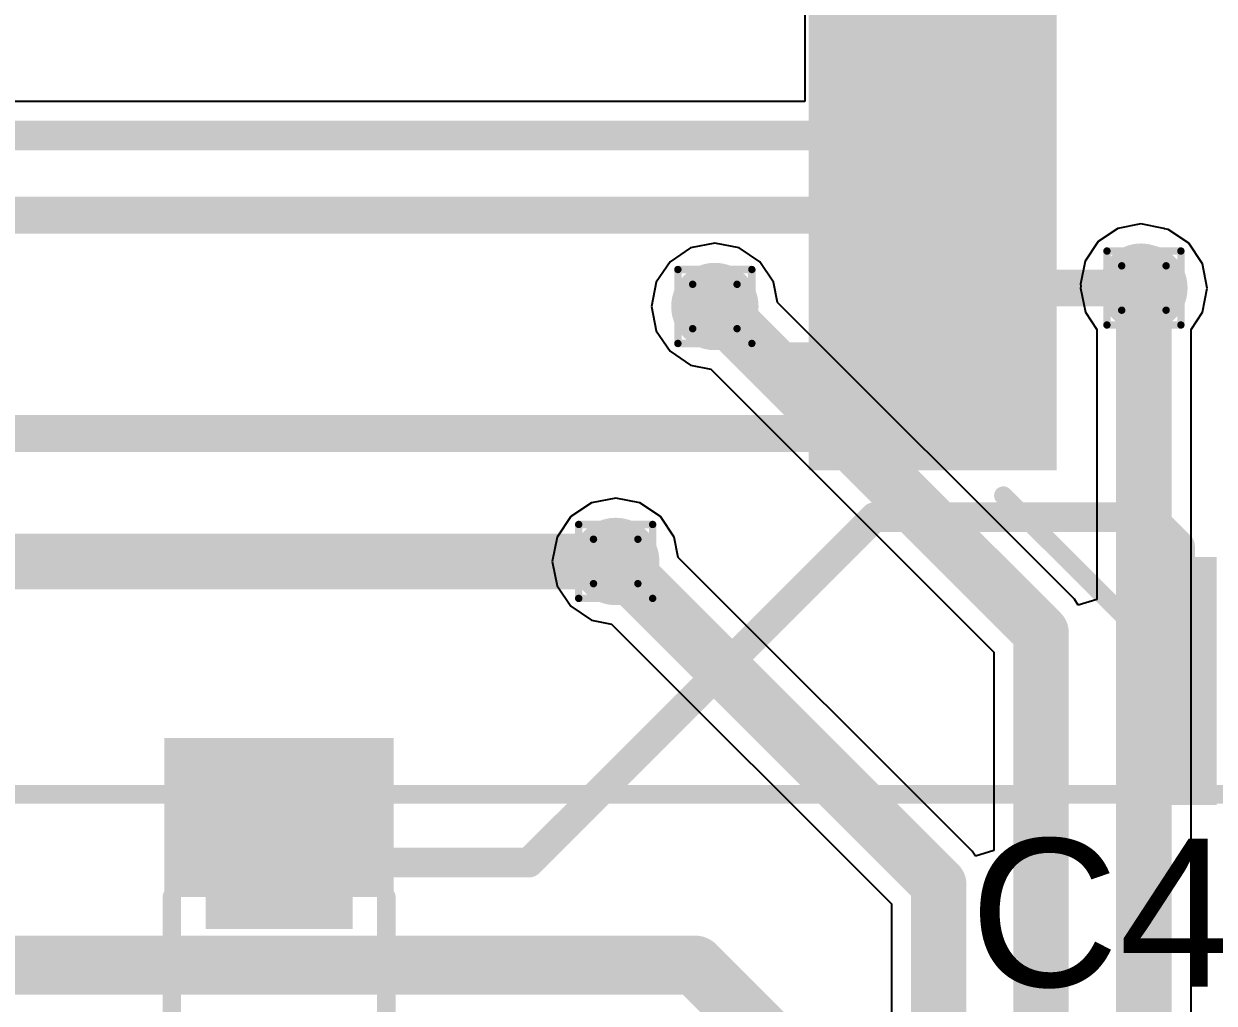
# Model space of a CAD drawing. Header units: inches. Extents: x -0.3 to 9.9, y -0.4 to 5.
# Drawn here: x 2.432 to 2.7538, y 0.9035 to 1.1684 of the extents above; entities that cross this region are included whole.
import ezdxf

# ---------------------------------------------------------------- set-up
doc = ezdxf.new("R2010")
doc.units = ezdxf.units.IN
doc.header["$MEASUREMENT"] = 0
for name, color, linetype in [('Bottom Layer', 5, 'Continuous'), ('Bottom Solder', 6, 'Continuous'), ('Drill Drawing', 1, 'Continuous'), ('Top Layer', 1, 'Continuous'), ('Top Overlay', 2, 'Continuous'), ('Top Paste', 8, 'Continuous'), ('Top Solder', 216, 'Continuous'), ('Via Holes', 16, 'Continuous')]:
    doc.layers.add(name, color=color, linetype=linetype)
doc.styles.add('Arial', font='', dxfattribs={"height": 0.2})
doc.styles.get('Arial').set_extended_font_data('Arial')

# ---------------------------------------------------------------- blocks, each defined once
blk = doc.blocks.new('OLED_0_96________2C_12')
at = {"layer": 'Top Overlay'}
blk.add_lwpolyline([(-0.539, -1.036, 0.005, 0.005, 0), (0.539, -1.036, 0.005, 0.005, 0)], format="xyseb", dxfattribs=at)
blk = doc.blocks.new('TQFP_100_14_14__49')
at = {"layer": 'Top Layer'}
for points in [[(0.24213, 0.33268), (0.24213, 0.27362), (0.23031, 0.27362), (0.23031, 0.33268)], [(0.27362, 0.24213), (0.33268, 0.24213), (0.33268, 0.23032), (0.27362, 0.23032)], [(0.27362, 0.22244), (0.33268, 0.22244), (0.33268, 0.21063), (0.27362, 0.21063)], [(0.27362, 0.20276), (0.33268, 0.20276), (0.33268, 0.19094), (0.27362, 0.19094)], [(0.27362, 0.18307), (0.33268, 0.18307), (0.33268, 0.17126), (0.27362, 0.17126)], [(0.27362, 0.16339), (0.33268, 0.16339), (0.33268, 0.15157), (0.27362, 0.15157)], [(0.27362, 0.1437), (0.33268, 0.1437), (0.33268, 0.13189), (0.27362, 0.13189)]]:
    blk.add_hatch(color=1, dxfattribs=at).paths.add_polyline_path(points)
at = {"layer": 'Top Paste'}
for points in [[(0.24213, 0.33268), (0.24213, 0.27362), (0.23031, 0.27362), (0.23031, 0.33268)], [(0.27362, 0.24213), (0.33268, 0.24213), (0.33268, 0.23032), (0.27362, 0.23032)], [(0.27362, 0.22244), (0.33268, 0.22244), (0.33268, 0.21063), (0.27362, 0.21063)], [(0.27362, 0.20276), (0.33268, 0.20276), (0.33268, 0.19094), (0.27362, 0.19094)], [(0.27362, 0.18307), (0.33268, 0.18307), (0.33268, 0.17126), (0.27362, 0.17126)], [(0.27362, 0.16339), (0.33268, 0.16339), (0.33268, 0.15157), (0.27362, 0.15157)], [(0.27362, 0.1437), (0.33268, 0.1437), (0.33268, 0.13189), (0.27362, 0.13189)]]:
    blk.add_hatch(color=8, dxfattribs=at).paths.add_polyline_path(points)
at = {"layer": 'Top Solder'}
for points in [[(0.24613, 0.33668), (0.24613, 0.26962), (0.22631, 0.26962), (0.22631, 0.33668)], [(0.26962, 0.24613), (0.33668, 0.24613), (0.33668, 0.22632), (0.26962, 0.22632)], [(0.26962, 0.22644), (0.33668, 0.22644), (0.33668, 0.20663), (0.26962, 0.20663)], [(0.26962, 0.20676), (0.33668, 0.20676), (0.33668, 0.18694), (0.26962, 0.18694)], [(0.26962, 0.18707), (0.33668, 0.18707), (0.33668, 0.16726), (0.26962, 0.16726)], [(0.26962, 0.16739), (0.33668, 0.16739), (0.33668, 0.14757), (0.26962, 0.14757)], [(0.26962, 0.1477), (0.33668, 0.1477), (0.33668, 0.12789), (0.26962, 0.12789)], [(0.26962, 0.12802), (0.33668, 0.12802), (0.33668, 0.1082), (0.26962, 0.1082)]]:
    blk.add_hatch(color=216, dxfattribs=at).paths.add_polyline_path(points)
at = {"layer": 'Top Overlay'}
blk.add_lwpolyline([(0.284, 0.253, 0.005, 0.005, 0), (0.25, 0.287, 0.005, 0.005, 0)], format="xyseb", dxfattribs=at)
for points in [[(0.24875, 0.287, 0.0025, 0.0025, 1), (0.25125, 0.287, 0.0025, 0.0025, 1)], [(0.28275, 0.253, 0.0025, 0.0025, 1), (0.28525, 0.253, 0.0025, 0.0025, 1)]]:
    blk.add_lwpolyline(points, format="xyseb", close=True, dxfattribs=at)
blk = doc.blocks.new('SOD_323_160')
at = {"layer": 'Top Layer'}
for points in [[(-0.02953, -0.01772), (-0.06102, -0.01772), (-0.06102, 0.01772), (-0.02953, 0.01772)], [(0.06102, -0.01772), (0.02953, -0.01772), (0.02953, 0.01772), (0.06102, 0.01772)]]:
    blk.add_hatch(color=1, dxfattribs=at).paths.add_polyline_path(points)
at = {"layer": 'Top Overlay'}
for points in [[(-0.079, 0.019), (-0.036, 0.019), (-0.036, 0.031), (-0.079, 0.031)], [(-0.079, -0.02), (-0.062, -0.02), (-0.062, 0.02), (-0.079, 0.02)], [(-0.079, -0.031), (-0.036, -0.031), (-0.036, -0.019), (-0.079, -0.019)]]:
    blk.add_hatch(color=2, dxfattribs=at).paths.add_polyline_path(points)
at = {"layer": 'Top Paste'}
for points in [[(-0.02953, -0.01772), (-0.06102, -0.01772), (-0.06102, 0.01772), (-0.02953, 0.01772)], [(0.06102, -0.01772), (0.02953, -0.01772), (0.02953, 0.01772), (0.06102, 0.01772)]]:
    blk.add_hatch(color=8, dxfattribs=at).paths.add_polyline_path(points)
at = {"layer": 'Top Solder'}
for points in [[(-0.02736, -0.01988), (-0.06319, -0.01988), (-0.06319, 0.01988), (-0.02736, 0.01988)], [(0.06319, -0.01988), (0.02736, -0.01988), (0.02736, 0.01988), (0.06319, 0.01988)]]:
    blk.add_hatch(color=216, dxfattribs=at).paths.add_polyline_path(points)
at = {"layer": 'Top Overlay'}
for points in [[(0.037, 0.029, 0.005, 0.005, 0), (-0.036, 0.029, 0.005, 0.005, 0)], [(0.037, 0.022, 0.005, 0.005, 0), (0.037, 0.029, 0.005, 0.005, 0)], [(0.037, -0.029, 0.005, 0.005, 0), (0.037, -0.022, 0.005, 0.005, 0)], [(0.037, -0.029, 0.005, 0.005, 0), (-0.036, -0.029, 0.005, 0.005, 0)]]:
    blk.add_lwpolyline(points, format="xyseb", dxfattribs=at)
for points in [[(-0.03725, 0.029, 0.0025, 0.0025, 1), (-0.03475, 0.029, 0.0025, 0.0025, 1)], [(0.03575, 0.029, 0.0025, 0.0025, 1), (0.03825, 0.029, 0.0025, 0.0025, 1)], [(0.03575, 0.029, 0.0025, 0.0025, 1), (0.03825, 0.029, 0.0025, 0.0025, 1)], [(0.03575, 0.022, 0.0025, 0.0025, 1), (0.03825, 0.022, 0.0025, 0.0025, 1)], [(0.03575, -0.022, 0.0025, 0.0025, 1), (0.03825, -0.022, 0.0025, 0.0025, 1)], [(-0.03725, -0.029, 0.0025, 0.0025, 1), (-0.03475, -0.029, 0.0025, 0.0025, 1)], [(0.03575, -0.029, 0.0025, 0.0025, 1), (0.03825, -0.029, 0.0025, 0.0025, 1)], [(0.03575, -0.029, 0.0025, 0.0025, 1), (0.03825, -0.029, 0.0025, 0.0025, 1)]]:
    blk.add_lwpolyline(points, format="xyseb", close=True, dxfattribs=at)

msp = doc.modelspace()

# ---------------------------------------------------------------- hatches: boundary and pattern name
at = {"layer": 'Bottom Layer'}
h = msp.add_hatch(color=5, dxfattribs=at)
edge = h.paths.add_edge_path()
edge.add_arc((2.73482, 1.09695), 0.01181, 0, 360)
h = msp.add_hatch(color=5, dxfattribs=at)
edge = h.paths.add_edge_path()
edge.add_arc((2.61882, 1.09195), 0.01181, 0, 360)
h = msp.add_hatch(color=5, dxfattribs=at)
edge = h.paths.add_edge_path()
edge.add_arc((2.592, 1.023), 0.01181, 0, 360)
at = {"layer": 'Bottom Solder'}
h = msp.add_hatch(color=6, dxfattribs=at)
edge = h.paths.add_edge_path()
edge.add_arc((2.73482, 1.09695), 0.00591, 0, 360)
h = msp.add_hatch(color=6, dxfattribs=at)
edge = h.paths.add_edge_path()
edge.add_arc((2.61882, 1.09195), 0.00591, 0, 360)
h = msp.add_hatch(color=6, dxfattribs=at)
edge = h.paths.add_edge_path()
edge.add_arc((2.592, 1.023), 0.00591, 0, 360)
at = {"layer": 'Top Layer'}
h = msp.add_hatch(color=1, dxfattribs=at)
edge = h.paths.add_edge_path()
edge.add_arc((2.73482, 1.09695), 0.01181, 0, 360)
h = msp.add_hatch(color=1, dxfattribs=at)
edge = h.paths.add_edge_path()
edge.add_arc((2.61882, 1.09195), 0.01181, 0, 360)
h = msp.add_hatch(color=1, dxfattribs=at)
edge = h.paths.add_edge_path()
edge.add_arc((2.592, 1.023), 0.01181, 0, 360)
at = {"layer": 'Top Solder'}
h = msp.add_hatch(color=216, dxfattribs=at)
edge = h.paths.add_edge_path()
edge.add_arc((2.73482, 1.09695), 0.00591, 0, 360)
h = msp.add_hatch(color=216, dxfattribs=at)
edge = h.paths.add_edge_path()
edge.add_arc((2.61882, 1.09195), 0.00591, 0, 360)
h = msp.add_hatch(color=216, dxfattribs=at)
edge = h.paths.add_edge_path()
edge.add_arc((2.592, 1.023), 0.00591, 0, 360)
at = {"layer": 'Via Holes'}
h = msp.add_hatch(color=7, dxfattribs=at)
edge = h.paths.add_edge_path()
edge.add_arc((2.73482, 1.09695), 0.00591, 0, 360)
h = msp.add_hatch(color=7, dxfattribs=at)
edge = h.paths.add_edge_path()
edge.add_arc((2.61882, 1.09195), 0.00591, 0, 360)
h = msp.add_hatch(color=7, dxfattribs=at)
edge = h.paths.add_edge_path()
edge.add_arc((2.592, 1.023), 0.00591, 0, 360)

# ---------------------------------------------------------------- linework, layer by layer
at = {"layer": 'Bottom Layer'}
for p, q in [((2.734, 1.11431), (2.72776, 1.11307)), ((2.74024, 1.11307), (2.734, 1.11431)), ((2.72776, 1.11307), (2.72246, 1.10954)), ((2.74037, 1.11298), (2.74024, 1.11307)), ((2.74138, 1.11278), (2.74037, 1.11298)), ((2.74694, 1.10907), (2.74138, 1.11278)), ((2.61226, 1.10778), (2.6067, 1.10407)), ((2.61882, 1.10909), (2.61226, 1.10778)), ((2.62538, 1.10778), (2.61882, 1.10909)), ((2.63094, 1.10407), (2.62538, 1.10778)), ((2.72246, 1.10954), (2.71893, 1.10424)), ((2.75066, 1.10351), (2.74694, 1.10907)), ((2.6067, 1.10407), (2.60299, 1.09851)), ((2.63466, 1.09851), (2.63094, 1.10407)), ((2.71893, 1.10424), (2.71769, 1.098)), ((2.75196, 1.09695), (2.75066, 1.10351)), ((2.60299, 1.09851), (2.60168, 1.09195)), ((2.63574, 1.09305), (2.63466, 1.09851)), ((2.71769, 1.098), (2.71779, 1.09749)), ((2.71779, 1.09749), (2.71768, 1.09695)), ((2.71768, 1.09695), (2.71899, 1.09039)), ((2.75066, 1.09039), (2.75196, 1.09695)), ((2.60168, 1.09195), (2.60299, 1.08539)), ((2.71601, 1.01278), (2.63574, 1.09305)), ((2.71899, 1.09039), (2.72208, 1.08576)), ((2.74757, 1.08576), (2.75066, 1.09039)), ((2.60299, 1.08539), (2.6067, 1.07983)), ((2.72208, 1.08576), (2.72208, 1.01271)), ((2.74757, 0.75546), (2.74757, 1.08576)), ((2.6067, 1.07983), (2.61226, 1.07611)), ((2.61226, 1.07611), (2.61772, 1.07503)), ((2.61772, 1.07503), (2.69426, 0.99849)), ((2.592, 1.04014), (2.58544, 1.03884)), ((2.59856, 1.03884), (2.592, 1.04014)), ((2.58544, 1.03884), (2.57988, 1.03512)), ((2.60412, 1.03512), (2.59856, 1.03884)), ((2.57988, 1.03512), (2.57616, 1.02956)), ((2.60784, 1.02956), (2.60412, 1.03512)), ((2.57616, 1.02956), (2.57486, 1.023)), ((2.60892, 1.0241), (2.60784, 1.02956)), ((2.68835, 0.94468), (2.60892, 1.0241)), ((2.57486, 1.023), (2.57616, 1.01644)), ((2.57616, 1.01644), (2.57988, 1.01088)), ((2.57988, 1.01088), (2.58544, 1.00716)), ((2.71708, 1.01119), (2.71601, 1.01278)), ((2.72208, 1.01271), (2.71708, 1.01119)), ((2.58544, 1.00716), (2.5909, 1.00608)), ((2.5909, 1.00608), (2.66659, 0.93038)), ((2.69426, 0.99849), (2.69426, 0.94484)), ((2.68926, 0.94332), (2.68835, 0.94468)), ((2.69426, 0.94484), (2.68926, 0.94332)), ((2.66659, 0.93038), (2.66659, 0.90063))]:
    msp.add_line(p, q, dxfattribs=at)
for points in [[(2.734, 1.098, 0.022, 0.022, 0), (2.73482, 1.09718, 0.022, 0.022, 0)], [(2.73482, 1.09695, 0.022, 0.022, 0), (2.73482, 1.09718, 0.022, 0.022, 0)], [(2.73482, 0.75018, 0.015, 0.015, 0), (2.73482, 1.09695, 0.015, 0.015, 0)], [(2.61882, 1.09195, 0.015, 0.015, 0), (2.707, 1.00377, 0.015, 0.015, 0)], [(2.592, 1.023, 0.015, 0.015, 0), (2.67934, 0.93566, 0.015, 0.015, 0)], [(2.707, 0.465, 0.015, 0.015, 0), (2.707, 1.002, 0.015, 0.015, 0)], [(2.67934, 0.88945, 0.015, 0.015, 0), (2.67934, 0.93566, 0.015, 0.015, 0)]]:
    msp.add_lwpolyline(points, format="xyseb", dxfattribs=at)
for points in [[(2.7285, 1.098, 0.011, 0.011, 1), (2.7395, 1.098, 0.011, 0.011, 1)], [(2.72932, 1.09718, 0.011, 0.011, 1), (2.74032, 1.09718, 0.011, 0.011, 1)], [(2.72932, 1.09718, 0.011, 0.011, 1), (2.74032, 1.09718, 0.011, 0.011, 1)], [(2.72932, 1.09695, 0.011, 0.011, 1), (2.74032, 1.09695, 0.011, 0.011, 1)], [(2.73107, 1.09695, 0.0075, 0.0075, 1), (2.73857, 1.09695, 0.0075, 0.0075, 1)], [(2.61507, 1.09195, 0.0075, 0.0075, 1), (2.62257, 1.09195, 0.0075, 0.0075, 1)], [(2.58825, 1.023, 0.0075, 0.0075, 1), (2.59575, 1.023, 0.0075, 0.0075, 1)], [(2.70325, 1.00377, 0.0075, 0.0075, 1), (2.71075, 1.00377, 0.0075, 0.0075, 1)], [(2.70325, 1.002, 0.0075, 0.0075, 1), (2.71075, 1.002, 0.0075, 0.0075, 1)], [(2.67559, 0.93566, 0.0075, 0.0075, 1), (2.68309, 0.93566, 0.0075, 0.0075, 1)], [(2.67559, 0.93566, 0.0075, 0.0075, 1), (2.68309, 0.93566, 0.0075, 0.0075, 1)]]:
    msp.add_lwpolyline(points, format="xyseb", close=True, dxfattribs=at)
at = {"layer": 'Drill Drawing'}
for points in [[(2.72482, 1.10695, 0.002, 0.002, 0), (2.74482, 1.10695, 0.002, 0.002, 0)], [(2.72482, 1.08695, 0.002, 0.002, 0), (2.72482, 1.10695, 0.002, 0.002, 0)], [(2.74482, 1.08695, 0.002, 0.002, 0), (2.74482, 1.10695, 0.002, 0.002, 0)], [(2.60882, 1.10195, 0.002, 0.002, 0), (2.62882, 1.10195, 0.002, 0.002, 0)], [(2.60882, 1.08195, 0.002, 0.002, 0), (2.60882, 1.10195, 0.002, 0.002, 0)], [(2.62882, 1.08195, 0.002, 0.002, 0), (2.62882, 1.10195, 0.002, 0.002, 0)], [(2.72882, 1.10295, 0.002, 0.002, 0), (2.74082, 1.10295, 0.002, 0.002, 0)], [(2.72882, 1.09095, 0.002, 0.002, 0), (2.72882, 1.10295, 0.002, 0.002, 0)], [(2.74082, 1.09095, 0.002, 0.002, 0), (2.74082, 1.10295, 0.002, 0.002, 0)], [(2.61282, 1.09795, 0.002, 0.002, 0), (2.62482, 1.09795, 0.002, 0.002, 0)], [(2.61282, 1.08595, 0.002, 0.002, 0), (2.61282, 1.09795, 0.002, 0.002, 0)], [(2.62482, 1.08595, 0.002, 0.002, 0), (2.62482, 1.09795, 0.002, 0.002, 0)], [(2.72882, 1.09095, 0.002, 0.002, 0), (2.74082, 1.09095, 0.002, 0.002, 0)], [(2.72482, 1.08695, 0.002, 0.002, 0), (2.74482, 1.08695, 0.002, 0.002, 0)], [(2.61282, 1.08595, 0.002, 0.002, 0), (2.62482, 1.08595, 0.002, 0.002, 0)], [(2.60882, 1.08195, 0.002, 0.002, 0), (2.62882, 1.08195, 0.002, 0.002, 0)], [(2.582, 1.033, 0.002, 0.002, 0), (2.602, 1.033, 0.002, 0.002, 0)], [(2.582, 1.013, 0.002, 0.002, 0), (2.582, 1.033, 0.002, 0.002, 0)], [(2.602, 1.013, 0.002, 0.002, 0), (2.602, 1.033, 0.002, 0.002, 0)], [(2.586, 1.029, 0.002, 0.002, 0), (2.598, 1.029, 0.002, 0.002, 0)], [(2.586, 1.017, 0.002, 0.002, 0), (2.586, 1.029, 0.002, 0.002, 0)], [(2.598, 1.017, 0.002, 0.002, 0), (2.598, 1.029, 0.002, 0.002, 0)], [(2.586, 1.017, 0.002, 0.002, 0), (2.598, 1.017, 0.002, 0.002, 0)], [(2.582, 1.013, 0.002, 0.002, 0), (2.602, 1.013, 0.002, 0.002, 0)]]:
    msp.add_lwpolyline(points, format="xyseb", dxfattribs=at)
for points in [[(2.72432, 1.10695, 0.001, 0.001, 1), (2.72532, 1.10695, 0.001, 0.001, 1)], [(2.72432, 1.10695, 0.001, 0.001, 1), (2.72532, 1.10695, 0.001, 0.001, 1)], [(2.74432, 1.10695, 0.001, 0.001, 1), (2.74532, 1.10695, 0.001, 0.001, 1)], [(2.74432, 1.10695, 0.001, 0.001, 1), (2.74532, 1.10695, 0.001, 0.001, 1)], [(2.60832, 1.10195, 0.001, 0.001, 1), (2.60932, 1.10195, 0.001, 0.001, 1)], [(2.60832, 1.10195, 0.001, 0.001, 1), (2.60932, 1.10195, 0.001, 0.001, 1)], [(2.62832, 1.10195, 0.001, 0.001, 1), (2.62932, 1.10195, 0.001, 0.001, 1)], [(2.62832, 1.10195, 0.001, 0.001, 1), (2.62932, 1.10195, 0.001, 0.001, 1)], [(2.72832, 1.10295, 0.001, 0.001, 1), (2.72932, 1.10295, 0.001, 0.001, 1)], [(2.72832, 1.10295, 0.001, 0.001, 1), (2.72932, 1.10295, 0.001, 0.001, 1)], [(2.74032, 1.10295, 0.001, 0.001, 1), (2.74132, 1.10295, 0.001, 0.001, 1)], [(2.74032, 1.10295, 0.001, 0.001, 1), (2.74132, 1.10295, 0.001, 0.001, 1)], [(2.61232, 1.09795, 0.001, 0.001, 1), (2.61332, 1.09795, 0.001, 0.001, 1)], [(2.61232, 1.09795, 0.001, 0.001, 1), (2.61332, 1.09795, 0.001, 0.001, 1)], [(2.62432, 1.09795, 0.001, 0.001, 1), (2.62532, 1.09795, 0.001, 0.001, 1)], [(2.62432, 1.09795, 0.001, 0.001, 1), (2.62532, 1.09795, 0.001, 0.001, 1)], [(2.72832, 1.09095, 0.001, 0.001, 1), (2.72932, 1.09095, 0.001, 0.001, 1)], [(2.72832, 1.09095, 0.001, 0.001, 1), (2.72932, 1.09095, 0.001, 0.001, 1)], [(2.74032, 1.09095, 0.001, 0.001, 1), (2.74132, 1.09095, 0.001, 0.001, 1)], [(2.74032, 1.09095, 0.001, 0.001, 1), (2.74132, 1.09095, 0.001, 0.001, 1)], [(2.72432, 1.08695, 0.001, 0.001, 1), (2.72532, 1.08695, 0.001, 0.001, 1)], [(2.72432, 1.08695, 0.001, 0.001, 1), (2.72532, 1.08695, 0.001, 0.001, 1)], [(2.74432, 1.08695, 0.001, 0.001, 1), (2.74532, 1.08695, 0.001, 0.001, 1)], [(2.74432, 1.08695, 0.001, 0.001, 1), (2.74532, 1.08695, 0.001, 0.001, 1)], [(2.61232, 1.08595, 0.001, 0.001, 1), (2.61332, 1.08595, 0.001, 0.001, 1)], [(2.61232, 1.08595, 0.001, 0.001, 1), (2.61332, 1.08595, 0.001, 0.001, 1)], [(2.62432, 1.08595, 0.001, 0.001, 1), (2.62532, 1.08595, 0.001, 0.001, 1)], [(2.62432, 1.08595, 0.001, 0.001, 1), (2.62532, 1.08595, 0.001, 0.001, 1)], [(2.60832, 1.08195, 0.001, 0.001, 1), (2.60932, 1.08195, 0.001, 0.001, 1)], [(2.60832, 1.08195, 0.001, 0.001, 1), (2.60932, 1.08195, 0.001, 0.001, 1)], [(2.62832, 1.08195, 0.001, 0.001, 1), (2.62932, 1.08195, 0.001, 0.001, 1)], [(2.62832, 1.08195, 0.001, 0.001, 1), (2.62932, 1.08195, 0.001, 0.001, 1)], [(2.5815, 1.033, 0.001, 0.001, 1), (2.5825, 1.033, 0.001, 0.001, 1)], [(2.5815, 1.033, 0.001, 0.001, 1), (2.5825, 1.033, 0.001, 0.001, 1)], [(2.6015, 1.033, 0.001, 0.001, 1), (2.6025, 1.033, 0.001, 0.001, 1)], [(2.6015, 1.033, 0.001, 0.001, 1), (2.6025, 1.033, 0.001, 0.001, 1)], [(2.5855, 1.029, 0.001, 0.001, 1), (2.5865, 1.029, 0.001, 0.001, 1)], [(2.5855, 1.029, 0.001, 0.001, 1), (2.5865, 1.029, 0.001, 0.001, 1)], [(2.5975, 1.029, 0.001, 0.001, 1), (2.5985, 1.029, 0.001, 0.001, 1)], [(2.5975, 1.029, 0.001, 0.001, 1), (2.5985, 1.029, 0.001, 0.001, 1)], [(2.5855, 1.017, 0.001, 0.001, 1), (2.5865, 1.017, 0.001, 0.001, 1)], [(2.5855, 1.017, 0.001, 0.001, 1), (2.5865, 1.017, 0.001, 0.001, 1)], [(2.5975, 1.017, 0.001, 0.001, 1), (2.5985, 1.017, 0.001, 0.001, 1)], [(2.5975, 1.017, 0.001, 0.001, 1), (2.5985, 1.017, 0.001, 0.001, 1)], [(2.5815, 1.013, 0.001, 0.001, 1), (2.5825, 1.013, 0.001, 0.001, 1)], [(2.5815, 1.013, 0.001, 0.001, 1), (2.5825, 1.013, 0.001, 0.001, 1)], [(2.6015, 1.013, 0.001, 0.001, 1), (2.6025, 1.013, 0.001, 0.001, 1)], [(2.6015, 1.013, 0.001, 0.001, 1), (2.6025, 1.013, 0.001, 0.001, 1)]]:
    msp.add_lwpolyline(points, format="xyseb", close=True, dxfattribs=at)
at = {"layer": 'Top Layer'}
for p, q in [((2.64315, 1.18447), (2.64315, 1.1474)), ((2.64315, 1.1474), (2.09187, 1.1474))]:
    msp.add_line(p, q, dxfattribs=at)
for points in [[(2.08778, 1.13822, 0.008, 0.008, 0), (2.67478, 1.13822, 0.008, 0.008, 0)], [(2.67478, 1.13822, 0.008, 0.008, 0), (2.677, 1.136, 0.008, 0.008, 0)], [(2.36163, 1.11663, 0.01, 0.01, 0), (2.67767, 1.11663, 0.01, 0.01, 0)], [(2.67767, 1.09695, 0.01, 0.01, 0), (2.73182, 1.09695, 0.01, 0.01, 0)], [(2.61882, 1.09195, 0.01, 0.01, 0), (2.63351, 1.07726, 0.01, 0.01, 0)], [(2.63351, 1.07726, 0.01, 0.01, 0), (2.67767, 1.07726, 0.01, 0.01, 0)], [(2.05358, 1.05758, 0.01, 0.01, 0), (2.67767, 1.05758, 0.01, 0.01, 0)], [(2.56855, 0.94155, 0.008, 0.008, 0), (2.662, 1.035, 0.008, 0.008, 0)], [(2.662, 1.035, 0.008, 0.008, 0), (2.73677, 1.035, 0.008, 0.008, 0)], [(2.73677, 1.035, 0.008, 0.008, 0), (2.7446, 1.02717, 0.008, 0.008, 0)], [(2.051, 1.023, 0.015, 0.015, 0), (2.592, 1.023, 0.015, 0.015, 0)], [(2.7446, 0.99065, 0.008, 0.008, 0), (2.7446, 1.02717, 0.008, 0.008, 0)], [(2.501, 0.94155, 0.008, 0.008, 0), (2.56855, 0.94155, 0.008, 0.008, 0)], [(1.9858, 0.9138, 0.016, 0.016, 0), (2.61352, 0.9138, 0.016, 0.016, 0)], [(2.61352, 0.9138, 0.016, 0.016, 0), (2.65294, 0.87438, 0.016, 0.016, 0)]]:
    msp.add_lwpolyline(points, format="xyseb", dxfattribs=at)
for points in [[(2.67278, 1.13822, 0.004, 0.004, 1), (2.67678, 1.13822, 0.004, 0.004, 1)], [(2.67278, 1.13822, 0.004, 0.004, 1), (2.67678, 1.13822, 0.004, 0.004, 1)], [(2.675, 1.136, 0.004, 0.004, 1), (2.679, 1.136, 0.004, 0.004, 1)], [(2.67517, 1.11663, 0.005, 0.005, 1), (2.68017, 1.11663, 0.005, 0.005, 1)], [(2.67517, 1.09695, 0.005, 0.005, 1), (2.68017, 1.09695, 0.005, 0.005, 1)], [(2.72932, 1.09695, 0.005, 0.005, 1), (2.73432, 1.09695, 0.005, 0.005, 1)], [(2.61632, 1.09195, 0.005, 0.005, 1), (2.62132, 1.09195, 0.005, 0.005, 1)], [(2.63101, 1.07726, 0.005, 0.005, 1), (2.63601, 1.07726, 0.005, 0.005, 1)], [(2.63101, 1.07726, 0.005, 0.005, 1), (2.63601, 1.07726, 0.005, 0.005, 1)], [(2.67517, 1.07726, 0.005, 0.005, 1), (2.68017, 1.07726, 0.005, 0.005, 1)], [(2.67517, 1.05758, 0.005, 0.005, 1), (2.68017, 1.05758, 0.005, 0.005, 1)], [(2.66, 1.035, 0.004, 0.004, 1), (2.664, 1.035, 0.004, 0.004, 1)], [(2.66, 1.035, 0.004, 0.004, 1), (2.664, 1.035, 0.004, 0.004, 1)], [(2.73477, 1.035, 0.004, 0.004, 1), (2.73877, 1.035, 0.004, 0.004, 1)], [(2.73477, 1.035, 0.004, 0.004, 1), (2.73877, 1.035, 0.004, 0.004, 1)], [(2.58825, 1.023, 0.0075, 0.0075, 1), (2.59575, 1.023, 0.0075, 0.0075, 1)], [(2.7426, 1.02717, 0.004, 0.004, 1), (2.7466, 1.02717, 0.004, 0.004, 1)], [(2.7426, 1.02717, 0.004, 0.004, 1), (2.7466, 1.02717, 0.004, 0.004, 1)], [(2.7426, 0.99065, 0.004, 0.004, 1), (2.7466, 0.99065, 0.004, 0.004, 1)], [(2.499, 0.94155, 0.004, 0.004, 1), (2.503, 0.94155, 0.004, 0.004, 1)], [(2.56655, 0.94155, 0.004, 0.004, 1), (2.57055, 0.94155, 0.004, 0.004, 1)], [(2.56655, 0.94155, 0.004, 0.004, 1), (2.57055, 0.94155, 0.004, 0.004, 1)], [(2.60952, 0.9138, 0.008, 0.008, 1), (2.61752, 0.9138, 0.008, 0.008, 1)], [(2.60952, 0.9138, 0.008, 0.008, 1), (2.61752, 0.9138, 0.008, 0.008, 1)]]:
    msp.add_lwpolyline(points, format="xyseb", close=True, dxfattribs=at)

# ---------------------------------------------------------------- block references
msp.add_blockref('OLED_0_96________2C_12', (2.263, 1.996))
for name, p, rotation in [('TQFP_100_14_14__49', (2.98082, 1.2938), 180), ('SOD_323_160', (2.501, 0.89628), 270)]:
    msp.add_blockref(name, p, dxfattribs=dict(rotation=rotation))

# ---------------------------------------------------------------- texts
at = {"layer": 'Top Overlay', "style": 'Arial'}
msp.add_text('C46', height=0.04, dxfattribs=at).set_placement((2.68768, 0.90801))

doc.saveas('drawing.dxf')
